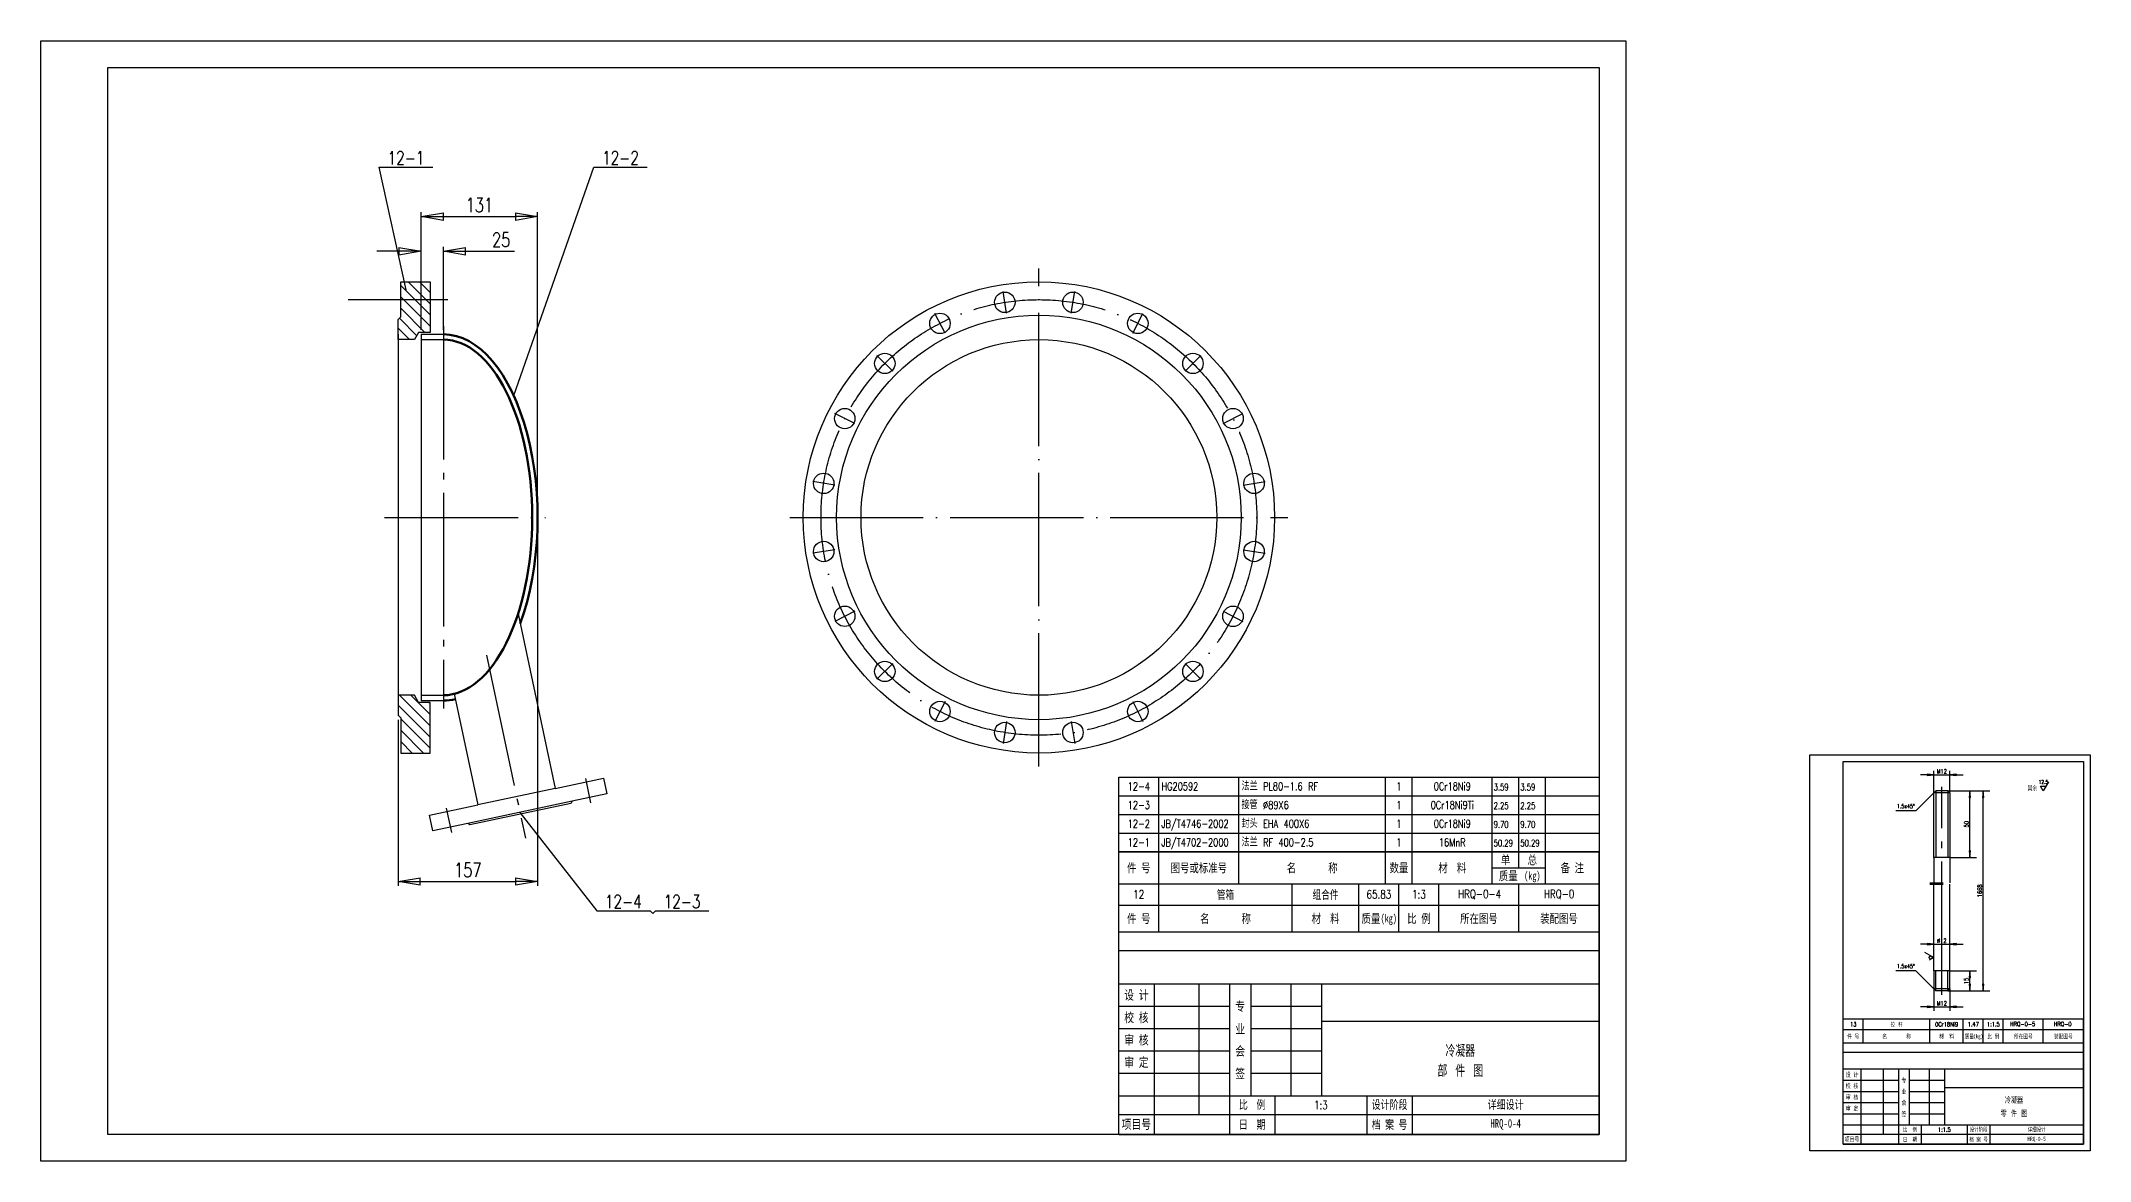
# Model space of a CAD drawing. Extents: x -287 to 13624, y -50 to 2920.
# Drawn here: x 11320 to 13624, y 171 to 1431 of the extents above; entities that cross this region are included whole.
import ezdxf
from ezdxf.enums import TextEntityAlignment as Align

# ---------------------------------------------------------------- set-up
doc = ezdxf.new("R2010")
doc.units = 0
doc.header["$LTSCALE"] = 30
doc.header["$MEASUREMENT"] = 0
for name, pattern in [('CENTER', [6.25, 5, -0.5, 0.25, -0.5]), ('DASHDOT', [6, 5, -0.5, 0, -0.5]), ('DIVIDE', [1.25, 0.5, -0.25, 0, -0.25, 0, -0.25])]:
    doc.linetypes.add(name, pattern=pattern)
doc.layers.get('0').update_dxf_attribs({"linetype": 'CONTINUOUS'})
doc.layers.get('Defpoints').update_dxf_attribs({"linetype": 'CONTINUOUS'})
for name, color, linetype in [('1', 2, 'CONTINUOUS'), ('11', 3, 'CONTINUOUS'), ('2', 1, 'CONTINUOUS'), ('3', 2, 'DASHDOT'), ('4', 2, 'CENTER'), ('6', 6, 'DIVIDE')]:
    doc.layers.add(name, color=color, linetype=linetype)
doc.layers.add('多义线', color=1, linetype='CONTINUOUS', lineweight=50)
doc.styles.add('HZ', font='txt', dxfattribs={"width": 0.75, "bigfont": 'hztxt'})
doc.styles.add('MYHZ', font='SimSun.ttf', dxfattribs={"width": 0.75})
doc.styles.get("Standard").update_dxf_attribs({"font": 'simplex', "width": 0.75, "bigfont": 'hztxt'})
doc.dimstyles.get("Standard").update_dxf_attribs({"dimtxt": 0.18, "dimasz": 0.18, "dimexe": 0.18, "dimexo": 0.0625, "dimgap": 0.09, "dimtad": 0, "dimtih": 1, "dimtoh": 1, "dimdec": 4, "dimzin": 0, "dimdsep": 46, "dimtxsty": 'Standard', "dimcen": 0.09, "dimadec": 0, "dimazin": 0, "dimtfac": 1, "dimtdec": 4, "dimtofl": 0, "dimtmove": 0, "dimatfit": 3, "dimfxl": 0, "dimtolj": 1, "dimtzin": 0, "dimarcsym": 0})

# ---------------------------------------------------------------- blocks, each defined once
blk = doc.blocks.new('_CLOSED')
at = {"color": 0, "linetype": 'ByBlock'}
for p, q in [((-1, 0.167), (0, 0)), ((-1, 0.167), (-1, -0.167)), ((0, 0), (-1, -0.167)), ((0, 0), (-1, 0))]:
    blk.add_line(p, q, dxfattribs=at)
blk = doc.blocks.new('*D29')
at = {"layer": '11', "color": 0, "lineweight": -2}
for p, q in [((11747.4, 1105.6), (11747.4, 1238)), ((11772.4, 1233), (11853.4, 1233)), ((11878.4, 899.6), (11878.4, 1238))]:
    blk.add_line(p, q, dxfattribs=at)
at = {"layer": 'Defpoints', "color": 0}
for p in [(11878.4, 1233), (11747.4, 1100.6), (11878.4, 894.6)]:
    blk.add_point(p, dxfattribs=at)
at = {"layer": '11', "color": 0, "lineweight": -2, "xscale": 25, "yscale": 25, "zscale": 25, "rotation": 180}
blk.add_blockref('_CLOSED', (11747.4, 1233), dxfattribs=at)
at = {"layer": '11', "color": 0, "lineweight": -2, "xscale": 25, "yscale": 25, "zscale": 25}
blk.add_blockref('_CLOSED', (11878.4, 1233), dxfattribs=at)
at = {"layer": '11', "color": 0, "insert": (11812.9, 1246), "char_height": 16, "attachment_point": 5, "style": 'HZ'}
blk.add_mtext('\\A1;131', dxfattribs=at)
blk = doc.blocks.new('*D30')
at = {"layer": '11', "color": 0, "lineweight": -2}
for p, q in [((11747.4, 1105.6), (11747.4, 1199)), ((11772.4, 1105.6), (11772.4, 1199)), ((11722.4, 1194), (11697.4, 1194)), ((11797.4, 1194), (11852.4, 1194))]:
    blk.add_line(p, q, dxfattribs=at)
at = {"layer": 'Defpoints', "color": 0}
for p in [(11772.4, 1194), (11747.4, 1100.6), (11772.4, 1100.6)]:
    blk.add_point(p, dxfattribs=at)
at = {"layer": '11', "color": 0, "lineweight": -2, "xscale": 25, "yscale": 25, "zscale": 25}
blk.add_blockref('_CLOSED', (11747.4, 1194), dxfattribs=at)
at = {"layer": '11', "color": 0, "lineweight": -2, "xscale": 25, "yscale": 25, "zscale": 25, "rotation": 180}
blk.add_blockref('_CLOSED', (11772.4, 1194), dxfattribs=at)
at = {"layer": '11', "color": 0, "insert": (11837.4, 1207), "char_height": 16, "attachment_point": 5, "style": 'HZ'}
blk.add_mtext('\\A1;25', dxfattribs=at)
blk = doc.blocks.new('*D31')
at = {"layer": '11', "color": 0, "lineweight": -2}
for p, q in [((11878.4, 889.6), (11878.4, 480.1)), ((11721.4, 667.1), (11721.4, 480.1)), ((11746.4, 485.1), (11853.4, 485.1))]:
    blk.add_line(p, q, dxfattribs=at)
at = {"layer": 'Defpoints', "color": 0}
for p in [(11878.4, 894.6), (11721.4, 672.1), (11878.4, 485.1)]:
    blk.add_point(p, dxfattribs=at)
at = {"layer": '11', "color": 0, "lineweight": -2, "xscale": 25, "yscale": 25, "zscale": 25, "rotation": 180}
blk.add_blockref('_CLOSED', (11721.4, 485.1), dxfattribs=at)
at = {"layer": '11', "color": 0, "lineweight": -2, "xscale": 25, "yscale": 25, "zscale": 25}
blk.add_blockref('_CLOSED', (11878.4, 485.1), dxfattribs=at)
at = {"layer": '11', "color": 0, "insert": (11799.9, 498.1), "char_height": 16, "attachment_point": 5, "style": 'HZ'}
blk.add_mtext('\\A1;157', dxfattribs=at)

msp = doc.modelspace()

# ---------------------------------------------------------------- linework, layer by layer
at = {"color": 7}
for p, q in [((12571.52, 370.14), (12571.52, 200.64)), ((12621.92, 370.14), (12621.92, 223.14)), ((12656.42, 370.14), (12656.42, 200.64)), ((12680.42, 370.14), (12680.42, 244.14)), ((12725.42, 370.14), (12725.42, 244.14)), ((12759.92, 370.14), (12759.92, 244.14)), ((12531.92, 344.94), (12656.42, 344.94)), ((12680.42, 344.94), (12759.92, 344.94)), ((12759.92, 328.14), (13071.92, 328.14)), ((12531.92, 319.74), (12656.42, 319.74)), ((12680.42, 319.74), (12759.92, 319.74)), ((12531.92, 294.54), (12656.42, 294.54)), ((12680.42, 294.54), (12759.92, 294.54)), ((12531.92, 269.34), (12656.42, 269.34)), ((12680.42, 269.34), (12759.92, 269.34)), ((13346.56, 261.65), (13408.81, 261.65)), ((13366.36, 274.25), (13366.36, 189.5)), ((13391.56, 274.25), (13391.56, 200.75)), ((13408.81, 274.25), (13408.81, 189.5)), ((13420.81, 274.25), (13420.81, 211.25)), ((13420.81, 261.65), (13460.56, 261.65)), ((13443.31, 274.25), (13443.31, 211.25)), ((13460.56, 274.25), (13460.56, 211.25)), ((12531.92, 244.14), (13071.92, 244.14)), ((12707.42, 244.14), (12707.42, 200.64)), ((12810.92, 244.14), (12810.92, 200.64)), ((12861.92, 244.14), (12861.92, 200.64)), ((13346.56, 249.05), (13408.81, 249.05)), ((13346.56, 236.45), (13408.81, 236.45)), ((13420.81, 249.05), (13460.56, 249.05)), ((13420.81, 236.45), (13460.56, 236.45)), ((13460.56, 253.25), (13616.56, 253.25)), ((12531.92, 223.14), (13071.92, 223.14)), ((13346.56, 223.85), (13408.81, 223.85)), ((13346.56, 211.25), (13616.56, 211.25)), ((13420.81, 223.85), (13460.56, 223.85)), ((13434.31, 211.25), (13434.31, 189.5)), ((13486.06, 211.25), (13486.06, 189.5)), ((13511.56, 211.25), (13511.56, 189.5)), ((13346.56, 200.75), (13616.56, 200.75))]:
    msp.add_line(p, q, dxfattribs=at)
at = {"layer": '1', "color": 7}
for p, q in [((11730.39, 1150.64), (11700.39, 1288.71)), ((11851.48, 1031.79), (11941.62, 1288.71)), ((11724.39, 1155.39), (11757.39, 1122.39)), ((11757.39, 1135.12), (11732.87, 1159.64)), ((11745.6, 1159.64), (11757.39, 1147.85)), ((11757.39, 1109.66), (11724.39, 1142.66)), ((11724.39, 1129.94), (11751.69, 1102.64)), ((11721.39, 1107.48), (11734.23, 1094.64)), ((11742.91, 1098.69), (11722.93, 1118.68)), ((11723.12, 694.64), (11757.39, 660.37)), ((11757.39, 673.1), (11735.85, 694.64)), ((11757.39, 647.64), (11721.39, 683.64)), ((11756.57, 686.64), (11757.39, 685.83)), ((11724.39, 667.91), (11757.39, 634.91)), ((11749.93, 629.64), (11724.39, 655.19)), ((11724.39, 642.46), (11737.21, 629.64)), ((12531.92, 602.64), (13071.92, 602.64)), ((12576.92, 518.64), (12576.92, 602.64)), ((12666.92, 518.64), (12666.92, 602.64)), ((12831.92, 518.64), (12831.92, 602.64)), ((12861.92, 518.64), (12861.92, 602.64)), ((12951.92, 518.64), (12951.92, 602.64)), ((12981.92, 518.64), (12981.92, 602.64)), ((13011.92, 518.64), (13011.92, 602.64)), ((13448.41, 584.78), (13448.41, 609.53)), ((13448.41, 605.03), (13466.41, 605.03)), ((13466.41, 584.78), (13466.41, 609.53)), ((12531.92, 581.64), (13071.92, 581.64)), ((13450.66, 587.03), (13428.16, 564.53)), ((13450.66, 587.03), (13450.66, 512.03)), ((13464.16, 587.03), (13511.41, 587.03)), ((13464.16, 587.03), (13464.16, 512.03)), ((13488.91, 512.03), (13488.91, 587.03)), ((13503.91, 362.03), (13503.91, 587.03)), ((11858.48, 562.83), (11944.81, 452.03)), ((12531.92, 560.64), (13071.92, 560.64)), ((13428.16, 564.53), (13405.66, 564.53)), ((12531.92, 539.64), (13071.92, 539.64)), ((13071.92, 518.64), (12531.92, 518.64)), ((12531.92, 518.64), (13071.92, 518.64)), ((12576.92, 482.64), (12576.92, 518.64)), ((12666.92, 482.64), (12666.92, 518.64)), ((12831.92, 482.64), (12831.92, 518.64)), ((12861.92, 482.64), (12861.92, 518.64)), ((12951.92, 482.64), (12951.92, 518.64)), ((12981.92, 500.64), (12981.92, 518.64)), ((13011.92, 482.64), (13011.92, 518.64)), ((13466.41, 512.03), (13496.41, 512.03)), ((12951.92, 500.64), (13011.92, 500.64)), ((12576.92, 428.64), (12576.92, 482.64)), ((12726.92, 428.64), (12726.92, 482.64)), ((12801.92, 428.64), (12801.92, 482.64)), ((12846.92, 428.64), (12846.92, 482.64)), ((12891.92, 428.64), (12891.92, 482.64)), ((12981.92, 428.64), (12981.92, 482.64)), ((12004.81, 452.03), (12007.81, 449.03)), ((12010.81, 452.03), (12007.81, 449.03)), ((12531.92, 458.64), (13071.92, 458.64)), ((13448.41, 414.53), (13466.41, 414.53)), ((13428.16, 384.53), (13405.66, 384.53)), ((13450.66, 362.03), (13428.16, 384.53)), ((13450.66, 362.03), (13450.66, 384.53)), ((13464.16, 362.03), (13464.16, 384.53)), ((13466.41, 384.53), (13496.41, 384.53)), ((13488.91, 362.03), (13488.91, 384.53)), ((13448.41, 364.28), (13448.41, 339.53)), ((13464.16, 362.03), (13511.41, 362.03)), ((13466.41, 364.28), (13466.41, 339.53)), ((13369.06, 303.5), (13369.06, 330.5)), ((13444.06, 303.5), (13444.06, 330.5)), ((13448.41, 344.03), (13466.41, 344.03)), ((13481.56, 303.5), (13481.56, 330.5)), ((13504.06, 303.5), (13504.06, 330.5)), ((13526.56, 303.5), (13526.56, 330.5)), ((13571.56, 303.5), (13571.56, 330.5)), ((13346.56, 318.5), (13616.56, 318.5))]:
    msp.add_line(p, q, dxfattribs=at)
for points in [[(11319.92, 170.64), (11319.92, 1430.64), (13101.92, 1430.64), (13101.92, 170.64)], [(13309.06, 182), (13309.06, 627.5), (13624.06, 627.5), (13624.06, 182)]]:
    msp.add_lwpolyline(points, close=True, dxfattribs=at)
for points in [[(13448.41, 605.03), (13440.91, 605.78), (13440.91, 604.28), (13448.41, 605.03), (13433.41, 605.03)], [(13466.41, 605.03), (13473.91, 604.28), (13473.91, 605.78), (13466.41, 605.03), (13481.41, 605.03)], [(13488.91, 587.03), (13488.16, 579.53), (13489.66, 579.53), (13488.91, 587.03)], [(13503.91, 587.03), (13503.16, 579.53), (13504.66, 579.53), (13503.91, 587.03)], [(13577.56, 597.37), (13571.56, 586.98), (13568.56, 592.17), (13574.56, 592.17)], [(13488.91, 512.03), (13489.66, 519.53), (13488.16, 519.53), (13488.91, 512.03)], [(13448.41, 414.53), (13440.91, 415.28), (13440.91, 413.78), (13448.41, 414.53), (13433.41, 414.53)], [(13466.41, 414.53), (13473.91, 413.78), (13473.91, 415.28), (13466.41, 414.53), (13481.41, 414.53)], [(13438.02, 405.53), (13448.41, 399.53), (13443.22, 396.53)], [(13488.91, 384.53), (13488.16, 377.03), (13489.66, 377.03), (13488.91, 384.53)], [(13488.91, 362.03), (13489.66, 369.53), (13488.16, 369.53), (13488.91, 362.03)], [(13503.91, 362.03), (13504.66, 369.53), (13503.16, 369.53), (13503.91, 362.03)], [(13448.41, 344.03), (13440.91, 344.78), (13440.91, 343.28), (13448.41, 344.03), (13433.41, 344.03)], [(13466.41, 344.03), (13473.91, 343.28), (13473.91, 344.78), (13466.41, 344.03), (13481.41, 344.03)]]:
    msp.add_lwpolyline(points, dxfattribs=at)
msp.add_circle((13444.81, 399.53), 1.73, dxfattribs=at)
for points in [[(13448.41, 605.03), (13440.91, 605.78), (13440.91, 604.28), (13448.41, 605.03)], [(13466.41, 605.03), (13473.91, 604.28), (13473.91, 605.78), (13466.41, 605.03)], [(13488.91, 587.03), (13488.16, 579.53), (13489.66, 579.53), (13488.91, 587.03)], [(13503.91, 587.03), (13503.16, 579.53), (13504.66, 579.53), (13503.91, 587.03)], [(13488.91, 512.03), (13489.66, 519.53), (13488.16, 519.53), (13488.91, 512.03)], [(13448.41, 414.53), (13440.91, 415.28), (13440.91, 413.78), (13448.41, 414.53)], [(13466.41, 414.53), (13473.91, 413.78), (13473.91, 415.28), (13466.41, 414.53)], [(13488.91, 384.53), (13488.16, 377.03), (13489.66, 377.03), (13488.91, 384.53)], [(13488.91, 362.03), (13489.66, 369.53), (13488.16, 369.53), (13488.91, 362.03)], [(13503.91, 362.03), (13504.66, 369.53), (13503.16, 369.53), (13503.91, 362.03)], [(13448.41, 344.03), (13440.91, 344.78), (13440.91, 343.28), (13448.41, 344.03)], [(13466.41, 344.03), (13473.91, 343.28), (13473.91, 344.78), (13466.41, 344.03)]]:
    msp.add_solid(points, dxfattribs=at)
at = {"layer": '2', "color": 7}
for p, q in [((11700.39, 1288.71), (11760.39, 1288.71)), ((11941.62, 1288.71), (12001.62, 1288.71)), ((11724.39, 1159.64), (11757.39, 1159.64)), ((11724.39, 1120.14), (11724.39, 1159.64)), ((11757.39, 1159.64), (11757.39, 1102.64)), ((11721.39, 1117.14), (11724.39, 1120.14)), ((11721.39, 1094.64), (11721.39, 1117.14)), ((11721.39, 1100.64), (11721.39, 688.64)), ((11739.77, 1094.64), (11721.39, 1094.64)), ((11744.39, 1102.64), (11739.77, 1094.64)), ((11757.39, 1102.64), (11744.39, 1102.64)), ((11747.39, 1100.64), (11747.39, 688.64)), ((11747.39, 1100.64), (11772.39, 1100.64)), ((11747.39, 1094.64), (11772.39, 1094.64)), ((11856.47, 786.36), (11898.27, 589.69)), ((11739.77, 694.64), (11721.39, 694.64)), ((11721.39, 694.64), (11721.39, 672.14)), ((11744.39, 686.64), (11739.77, 694.64)), ((11747.39, 694.64), (11772.39, 694.64)), ((11784.65, 696.15), (11811.21, 571.18)), ((11721.39, 672.14), (11724.39, 669.15)), ((11724.39, 669.14), (11724.39, 629.64)), ((11757.39, 686.64), (11744.39, 686.64)), ((11747.39, 688.64), (11772.39, 688.64)), ((11757.39, 629.64), (11757.39, 686.64)), ((11724.39, 629.64), (11757.39, 629.64)), ((11898.27, 589.69), (11952.56, 601.23)), ((11952.56, 601.23), (11956.3, 583.62)), ((12531.92, 518.64), (12531.92, 602.64)), ((11898.27, 589.69), (11811.21, 571.18)), ((11956.3, 583.62), (11917.17, 575.3)), ((13448.41, 584.78), (13450.66, 587.03)), ((13466.41, 584.78), (13448.41, 584.78)), ((13448.41, 512.03), (13448.41, 584.78)), ((13464.16, 587.03), (13450.66, 587.03)), ((13464.16, 587.03), (13466.41, 584.78)), ((13466.41, 584.78), (13466.41, 512.03)), ((11756.93, 559.65), (11811.21, 571.18)), ((11760.67, 542.04), (11756.93, 559.65)), ((11917.17, 575.3), (11799.8, 550.35)), ((11915.63, 572.93), (11802.17, 548.81)), ((11917.17, 575.3), (11915.63, 572.93)), ((11799.8, 550.35), (11760.67, 542.04)), ((11802.17, 548.81), (11799.8, 550.35)), ((12531.92, 482.64), (12531.92, 518.64)), ((13071.92, 482.64), (13071.92, 518.64)), ((13448.41, 512.03), (13448.41, 483.53)), ((13466.41, 512.03), (13448.41, 512.03)), ((13466.41, 512.03), (13466.41, 483.53)), ((12531.92, 482.64), (13071.92, 482.64)), ((12531.92, 482.64), (13071.92, 482.64)), ((12531.92, 428.64), (12531.92, 482.64)), ((12531.92, 482.64), (13071.92, 482.64)), ((12531.92, 482.64), (13071.92, 482.64)), ((13071.92, 428.64), (13071.92, 482.64)), ((13448.41, 384.53), (13448.41, 482.03)), ((13466.41, 384.53), (13466.41, 482.03)), ((11944.81, 452.03), (12004.81, 452.03)), ((12010.81, 452.03), (12070.81, 452.03)), ((12531.92, 428.64), (13071.92, 428.64)), ((12531.92, 200.64), (12531.92, 428.64)), ((12531.92, 428.64), (13071.92, 428.64)), ((13071.92, 200.64), (13071.92, 428.64)), ((12531.92, 407.64), (13071.92, 407.64)), ((12531.92, 370.14), (13071.92, 370.14)), ((13448.41, 384.53), (13448.41, 364.28)), ((13466.41, 384.53), (13448.41, 384.53)), ((13466.41, 364.28), (13466.41, 384.53)), ((13466.41, 364.28), (13448.41, 364.28)), ((13448.41, 364.28), (13450.66, 362.03)), ((13464.16, 362.03), (13450.66, 362.03)), ((13464.16, 362.03), (13466.41, 364.28)), ((13346.56, 330.5), (13616.56, 330.5)), ((13346.56, 330.5), (13616.56, 330.5)), ((13346.56, 303.5), (13346.56, 330.5)), ((13616.56, 303.5), (13616.56, 330.5)), ((13346.56, 303.5), (13616.56, 303.5)), ((13346.56, 189.5), (13346.56, 303.5)), ((13346.56, 303.5), (13616.56, 303.5)), ((13616.56, 189.5), (13616.56, 303.5)), ((13346.56, 293), (13616.56, 293)), ((13346.56, 274.25), (13616.56, 274.25)), ((12531.92, 200.64), (13071.92, 200.64)), ((13346.56, 189.5), (13616.56, 189.5))]:
    msp.add_line(p, q, dxfattribs=at)
for points in [[(11394.92, 200.64), (11394.92, 1400.64), (13071.92, 1400.64), (13071.92, 200.64)], [(13346.56, 189.5), (13346.56, 620), (13616.56, 620), (13616.56, 189.5)]]:
    msp.add_lwpolyline(points, close=True, dxfattribs=at)
for centre, radius in [((12442.07, 894.64), 265), ((12403.74, 1136.63), 11.5), ((12480.39, 1136.63), 11.5), ((12442.07, 894.64), 227.5), ((12330.84, 1112.94), 11.5), ((12553.3, 1112.94), 11.5), ((12442.07, 894.64), 200), ((12268.82, 1067.89), 11.5), ((12615.31, 1067.88), 11.5), ((12223.77, 1005.87), 11.5), ((12660.36, 1005.87), 11.5), ((12200.08, 932.97), 11.5), ((12684.05, 932.97), 11.5), ((12200.08, 856.32), 11.5), ((12684.05, 856.32), 11.5), ((12223.77, 783.42), 11.5), ((12660.36, 783.41), 11.5), ((12268.82, 721.4), 11.5), ((12615.31, 721.4), 11.5), ((12330.84, 676.35), 11.5), ((12553.29, 676.35), 11.5), ((12403.74, 652.66), 11.5), ((12480.39, 652.66), 11.5)]:
    msp.add_circle(centre, radius, dxfattribs=at)
at = {"layer": '3', "color": 7}
for p, q in [((12442.07, 614.64), (12442.07, 1174.64)), ((12405.7, 1124.28), (12401.78, 1148.97)), ((12478.44, 1124.28), (12482.35, 1148.97)), ((12336.51, 1101.8), (12325.16, 1124.08)), ((12547.62, 1101.8), (12558.97, 1124.08)), ((12277.66, 1059.05), (12259.99, 1076.72)), ((12606.47, 1059.04), (12624.15, 1076.72)), ((12234.91, 1000.2), (12212.63, 1011.55)), ((12649.23, 1000.2), (12671.5, 1011.54)), ((12212.43, 931.02), (12187.74, 934.93)), ((12671.7, 931.01), (12696.4, 934.92)), ((11706.39, 894.64), (11887.39, 894.64)), ((12162.07, 894.64), (12722.07, 894.64)), ((12212.43, 858.27), (12187.74, 854.36)), ((12671.7, 858.27), (12696.4, 854.36)), ((12234.91, 789.09), (12212.63, 777.74)), ((12649.22, 789.09), (12671.5, 777.74)), ((12277.66, 730.24), (12259.99, 712.56)), ((12606.47, 730.24), (12624.14, 712.56)), ((12336.51, 687.49), (12325.16, 665.21)), ((12547.62, 687.48), (12558.97, 665.21)), ((12405.69, 665.01), (12401.78, 640.31)), ((12478.44, 665.01), (12482.35, 640.31))]:
    msp.add_line(p, q, dxfattribs=at)
msp.add_circle((12442.07, 894.64), 245, dxfattribs=at)
at = {"layer": '4', "color": 7}
for p, q in [((11665.39, 1139.64), (11777.39, 1139.64)), ((11772.39, 1109.64), (11772.39, 679.64)), ((11820.85, 739.89), (11864.62, 533.98)), ((11932.16, 600.98), (11937.98, 573.59)), ((13457.41, 357.53), (13457.41, 591.53)), ((11775.66, 567.72), (11781.48, 540.33))]:
    msp.add_line(p, q, dxfattribs=at)
at = {"layer": '6', "color": 7}
for p, q in [((13443.91, 483.53), (13470.91, 483.53)), ((13443.91, 482.03), (13470.91, 482.03))]:
    msp.add_line(p, q, dxfattribs=at)
at = {"layer": '多义线', "color": 7}
for major_axis, ratio, start_param, end_param in [((0, 206), 0.5145631, 4.0947236, 6.2831853), ((0, 200), 0.5, 3.1415927, 6.2831853), ((0, 206), 0.5145631, 3.1415927, 3.26928)]:
    msp.add_ellipse((11772.39, 894.64), major_axis=major_axis, ratio=ratio, start_param=start_param, end_param=end_param, dxfattribs=at)

# ---------------------------------------------------------------- texts
at = {"color": 7, "style": 'MYHZ', "width": 0.75}
for s, height, p in [('设 计', 10.5, (12551.72, 357.54)), ('专', 10.5, (12668.42, 344.94)), ('校 核', 10.5, (12551.72, 332.34)), ('业', 10.5, (12668.42, 319.74)), ('审 核', 10.5, (12551.72, 307.14)), ('会', 10.5, (12668.42, 294.54)), ('审 定', 10.5, (12551.72, 281.94)), ('签', 10.5, (12668.42, 269.34)), ('校 核', 5.25, (13356.46, 255.35)), ('设 计', 5.25, (13356.46, 267.95)), ('专', 5.25, (13414.81, 261.65)), ('比  例', 9.6, (12681.92, 234.39)), ('设计阶段', 9.6, (12836.42, 234.39)), ('详细设计', 9.6, (12966.92, 234.39)), ('审 核', 5.25, (13356.46, 242.75)), ('审 定', 5.25, (13356.46, 230.15)), ('会', 5.25, (13414.81, 236.45)), ('业', 5.25, (13414.81, 249.05)), ('项目号', 10.5, (12551.72, 211.89)), ('日  期', 9.6, (12681.92, 211.89)), ('档 案 号', 9.6, (12836.42, 211.89)), ('HRQ-0-4', 9.6, (12966.92, 211.89)), ('签', 5.25, (13414.81, 223.85)), ('比  例', 4.8, (13421.56, 206.38)), ('设计阶段', 4.8, (13498.81, 206.38)), ('详细设计', 4.8, (13564.06, 206.38)), ('项目号', 5.25, (13356.46, 195.13)), ('日  期', 4.8, (13421.56, 195.13)), ('档 案 号', 4.8, (13498.81, 195.13)), ('HRQ-0-5', 4.8, (13564.06, 195.13))]:
    msp.add_text(s, height=height, dxfattribs=at).set_placement(p, align=Align.MIDDLE)
at = {"layer": '1', "color": 7, "style": 'HZ', "width": 0.75}
for s, height, p in [('12-1', 14.98, (11730.39, 1291.71)), ('12-2', 14.98, (11971.62, 1291.71)), ('M12', 4.8, (13457.41, 606.53)), ('12.5', 4.08, (13571.56, 595.08)), ('12-4', 9, (12554.42, 587.64)), ('1', 9, (12846.92, 587.64)), ('0Cr18Ni9Ti', 9, (12906.92, 566.64)), ('0Cr18Ni9', 9, (12906.92, 587.64)), ('12-3', 9, (12554.42, 566.64)), ('12-2', 9, (12554.42, 545.64)), ('1', 9, (12846.92, 566.64)), ('1', 9, (12846.92, 545.64)), ('0Cr18Ni9', 9, (12906.92, 545.64)), ('1.5x45%%d', 4.56, (13416.91, 567.53)), ('12-1', 9, (12554.42, 524.64)), ('1', 9, (12846.92, 524.64)), ('16MnR', 9, (12906.92, 524.64)), ('12-4', 14.98, (11974.8, 455.03)), ('12-3', 14.98, (12040.8, 455.03)), ('%%c12', 4.8, (13457.41, 416.03)), ('1.5x45%%d', 4.56, (13416.91, 387.53)), ('M12', 4.8, (13457.41, 345.53))]:
    msp.add_text(s, height=height, dxfattribs=at).set_placement(p, align=Align.CENTER)
for s, height, p in [('HG20592', 9, (12579.92, 587.64)), ('接管 %%c89X6', 9, (12669.92, 566.64)), ('法兰 PL80-1.6 RF', 9, (12669.92, 587.64)), ('3.59', 7.5, (12953.42, 587.64)), ('3.59', 7.5, (12983.42, 587.64)), ('JB/T4746-2002', 9, (12579.92, 545.64)), ('封头 EHA 400X6', 9, (12669.92, 545.64)), ('2.25', 7.5, (12953.42, 566.64)), ('9.70', 7.5, (12953.42, 545.64)), ('2.25', 7.5, (12983.42, 566.64)), ('9.70', 7.5, (12983.42, 545.64)), ('JB/T4702-2000', 9, (12579.92, 524.64)), ('法兰 RF 400-2.5', 9, (12669.92, 524.64)), ('50.29', 7.5, (12953.42, 524.64)), ('50.29', 7.5, (12983.42, 524.64))]:
    msp.add_text(s, height=height, dxfattribs=at).set_placement(p)
msp.add_text('其余', height=5.28, dxfattribs=at).set_placement((13564.6, 586.98), align=Align.RIGHT)
for s, p in [('50', (13487.41, 549.53)), ('1668', (13502.41, 474.53)), ('15', (13487.41, 373.28))]:
    msp.add_text(s, height=4.8, rotation=90, dxfattribs=at).set_placement(p, align=Align.CENTER)
at = {"layer": '1', "color": 7, "width": 0.75}
for s, height, style, p in [('件 号', 10.08, 'MYHZ', (12554.42, 500.64)), ('图号或标准号', 10.08, 'MYHZ', (12621.92, 500.64)), ('名       称', 10.08, 'MYHZ', (12749.42, 500.64)), ('数量', 10.08, 'MYHZ', (12846.92, 500.64)), ('材  料', 10.08, 'MYHZ', (12906.92, 500.64)), ('单', 10.08, 'MYHZ', (12966.92, 509.64)), ('总', 10.08, 'MYHZ', (12996.92, 509.64)), ('备 注', 10.08, 'MYHZ', (13041.92, 500.64)), ('质量', 10.08, 'MYHZ', (12969.92, 491.64)), ('12', 9.6, 'HZ', (12554.42, 470.64)), ('管箱', 9.6, 'HZ', (12651.92, 470.64)), ('组合件', 9.6, 'HZ', (12764.42, 470.64)), ('65.83', 9.6, 'HZ', (12824.42, 470.64)), ('1:3', 9.6, 'HZ', (12869.42, 470.64)), ('HRQ-0-4', 9.6, 'HZ', (12937.65, 470.64)), ('HRQ-0', 9.6, 'HZ', (13027.1, 470.64)), ('件 号', 10.08, 'MYHZ', (12554.42, 443.64)), ('名       称', 10.08, 'MYHZ', (12651.92, 443.64)), ('材  料', 10.08, 'MYHZ', (12764.42, 443.64)), ('质量', 10.08, 'MYHZ', (12815.42, 443.64)), ('比 例', 10.08, 'MYHZ', (12869.42, 443.64)), ('所在图号', 10.08, 'MYHZ', (12936.92, 443.64)), ('装配图号', 10.08, 'MYHZ', (13026.92, 443.64)), ('13', 4.8, 'HZ', (13357.81, 324.5)), ('拉 杆', 4.8, 'HZ', (13406.56, 324.5)), ('0Cr18Ni9', 4.8, 'HZ', (13462.81, 324.5)), ('1.47', 4.8, 'HZ', (13492.81, 324.5)), ('1:1.5', 4.8, 'HZ', (13515.31, 324.5)), ('HRQ-0-5', 4.8, 'HZ', (13548.29, 324.5)), ('HRQ-0', 4.8, 'HZ', (13593.29, 324.5)), ('冷凝器', 13.5, 'HZ', (12915.92, 295.27)), ('件 号', 5.04, 'MYHZ', (13357.81, 311)), ('名       称', 5.04, 'MYHZ', (13406.56, 311)), ('材  料', 5.04, 'MYHZ', (13462.81, 311)), ('质量', 5.04, 'MYHZ', (13488.31, 311)), ('比 例', 5.04, 'MYHZ', (13515.31, 311)), ('所在图号', 5.04, 'MYHZ', (13549.06, 311)), ('装配图号', 5.04, 'MYHZ', (13594.06, 311)), ('部 件 图', 13.5, 'HZ', (12915.92, 272.82)), ('1:3', 9.6, 'HZ', (12759.17, 233.64)), ('冷凝器', 6.75, 'HZ', (13538.56, 239.58)), ('1:1.5', 4.8, 'HZ', (13460.19, 206)), ('零 件 图', 6.75, 'HZ', (13538.56, 224.46))]:
    msp.add_text(s, height=height, dxfattribs=dict(at, style=style)).set_placement(p, align=Align.MIDDLE)
at = {"layer": '1', "color": 7, "style": 'MYHZ', "width": 0.75}
for height, p in [(9, (12996.92, 491.64)), (9, (12835.52, 443.64)), (4.5, (13498.36, 311))]:
    msp.add_text('(kg)', height=height, dxfattribs=at).set_placement(p, align=Align.MIDDLE_CENTER)

# ---------------------------------------------------------------- dimensions: what is measured, and where the dimension line sits
at = {"layer": '11', "color": 7}
dim = msp.add_linear_dim(base=(11878.39, 1233.03), p1=(11747.39, 1100.64), p2=(11878.39, 894.64), dimstyle='Standard', override={"dimtxt": 16, "dimasz": 25, "dimexe": 5, "dimexo": 5, "dimgap": 5, "dimtad": 1, "dimtih": 0, "dimtoh": 0, "dimdec": 0, "dimtxsty": 'HZ', "dimblk1": 'CLOSED', "dimblk2": 'CLOSED', "dimsah": 1, "dimcen": 1, "dimtfac": 3.2, "dimtdec": 0, "dimatfit": 0}, dxfattribs=at)
dim.commit()
dim.dimension.update_dxf_attribs({"geometry": '*D29', "text_midpoint": (11812.89, 1233.03), "dimtype": 160})
for base, p1, p2, picture, middle in [((11772.39, 1194.03), (11747.39, 1100.64), (11772.39, 1100.64), '*D30', (11837.39, 1207.03)), ((11878.39, 485.15), (11721.39, 672.14), (11878.39, 894.64), '*D31', (11799.89, 498.15))]:
    dim = msp.add_linear_dim(base=base, p1=p1, p2=p2, dimstyle='Standard', override={"dimtxt": 16, "dimasz": 25, "dimexe": 5, "dimexo": 5, "dimgap": 5, "dimtad": 1, "dimtih": 0, "dimtoh": 0, "dimdec": 0, "dimtxsty": 'HZ', "dimblk1": 'CLOSED', "dimblk2": 'CLOSED', "dimsah": 1, "dimcen": 1, "dimtfac": 3.2, "dimtdec": 0, "dimatfit": 0}, dxfattribs=at)
    dim.commit()
    dim.dimension.update_dxf_attribs({"geometry": picture, "text_midpoint": middle})

doc.saveas('drawing.dxf')
